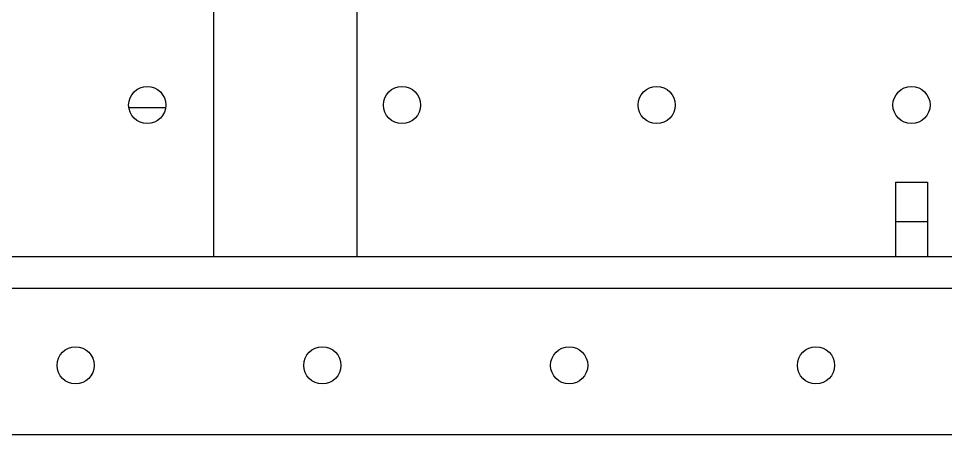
# Model space of a CAD drawing. Header units: millimetres. Extents: x 32496 to 166256, y 3504 to 23939.
# Drawn here: x 98090.6 to 98440, y 7932.1 to 8088.6 of the extents above; entities that cross this region are included whole.
import ezdxf

# ---------------------------------------------------------------- set-up
doc = ezdxf.new("R2010")
doc.units = ezdxf.units.MM
doc.layers.get('0').update_dxf_attribs({"lineweight": 35})
doc.layers.add('变压器模型_1__0', color=7, linetype='Continuous')

# ---------------------------------------------------------------- blocks, each defined once
blk = doc.blocks.new('gtrytrgtrr')
at = {"layer": '变压器模型_1__0', "color": 6, "linetype": 'Continuous'}
for p, q in [((66387.26, -72977.29), (66387.26, -73077.29)), ((66441.26, -72977.29), (66441.26, -73077.29)), ((66644.26, -73049.29), (66644.26, -73077.29)), ((66644.26, -73049.29), (66656.26, -73049.29)), ((66656.26, -73049.29), (66656.26, -73077.29)), ((66190.26, -73077.29), (66742.26, -73077.29)), ((65790.26, -73144.29), (66827.82, -73144.29))]:
    blk.add_line(p, q, dxfattribs=at)
at = {"layer": '变压器模型_1__0', "color": 9, "linetype": 'Continuous'}
for p, q in [((66369.26, -73021.29), (66355.26, -73021.29)), ((66656.26, -73064.29), (66644.26, -73064.29)), ((66736.26, -73089.29), (66190.26, -73089.29))]:
    blk.add_line(p, q, dxfattribs=at)
at = {"layer": '变压器模型_1__0', "color": 6, "linetype": 'Continuous'}
for centre in [(66362.26, -73020.29), (66458.26, -73020.29), (66554.26, -73020.29), (66650.26, -73020.29), (66335.26, -73118.29), (66428.26, -73118.29), (66521.26, -73118.29), (66614.26, -73118.29)]:
    blk.add_circle(centre, 7, dxfattribs=at)

msp = doc.modelspace()

# ---------------------------------------------------------------- block references
msp.add_blockref('gtrytrgtrr', (31776.885, 81076.369))

doc.saveas('drawing.dxf')
